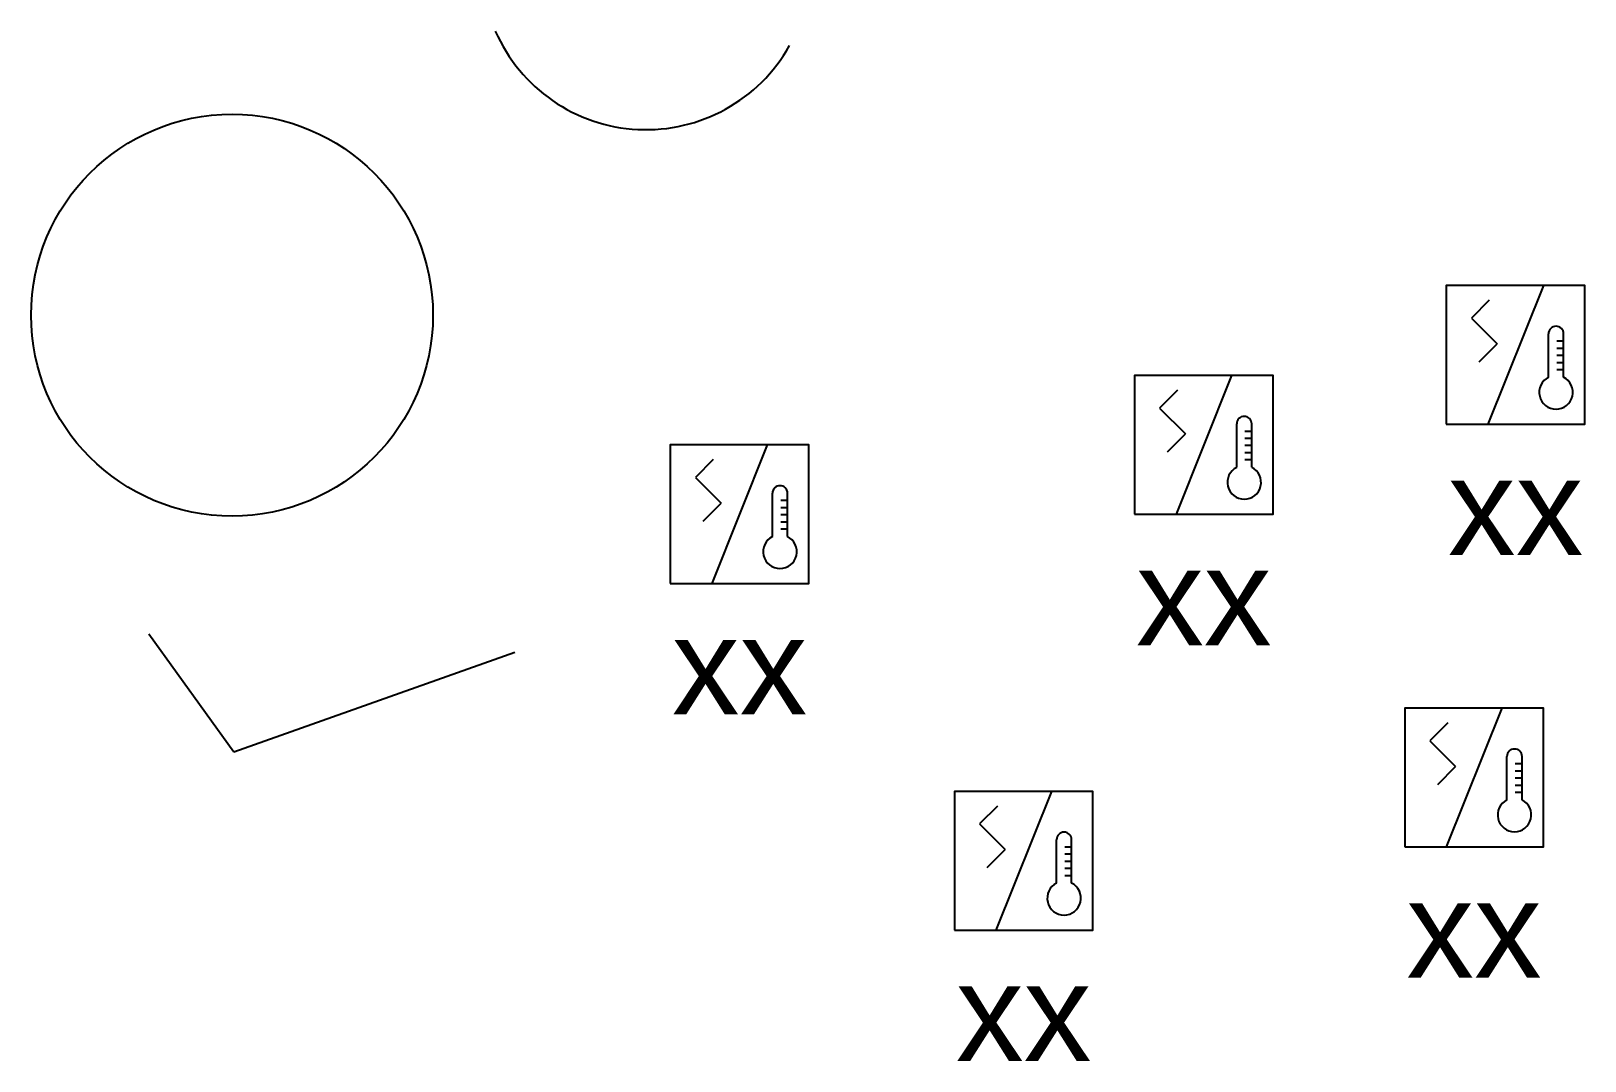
# Model space of a CAD drawing. Header units: millimetres. Extents: x 720 to 5205, y -1092 to 1880.
import ezdxf
from ezdxf.enums import TextEntityAlignment as Align

# ---------------------------------------------------------------- set-up
doc = ezdxf.new("R2010")
doc.units = ezdxf.units.MM
doc.layers.add('l1', color=1, linetype='Continuous')
doc.layers.add('l2', color=3, linetype='Continuous')
doc.styles.add('opis_czujki', font='arial.ttf')
doc.styles.add('opis_czujki_2', font='arial.ttf')

# ---------------------------------------------------------------- blocks, each defined once
blk = doc.blocks.new('OPT1')
at = {"style": 'opis_czujki_2', "flags": 8}
blk.add_attdef('FL_AN', text='', height=180, rotation=315, dxfattribs=at).set_placement((-284.9, 284.9), align=Align.MIDDLE_RIGHT)
blk.add_attdef('FL_WZ', text='', height=180, dxfattribs=at).set_placement((1916.3, 437.3), align=Align.MIDDLE_LEFT)
at = {"style": 'opis_czujki_2', "flags": 9}
blk.add_attdef('PLAN', (256.7, 8.9), '', height=180, dxfattribs=at)
at = {"style": 'opis_czujki_2', "flags": 8}
blk.add_attdef('RAW', text='', height=180, dxfattribs=at).set_placement((840.9, -130.5), align=Align.MIDDLE_RIGHT)
at = {"style": 'opis_czujki', "flags": 8}
blk.add_attdef('CENTRALA', text='', height=280, dxfattribs=at).set_placement((0, -437.9), align=Align.MIDDLE_CENTER)
blk.add_wipeout([(-200, 200), (200, 200), (200, -200), (-200, -200)])
for p, q in [((-75.9, 157.8), (-127.6, 106.2)), ((-127.6, 106.2), (-53.3, 31.9)), ((95, -64.6), (95, 60.6)), ((138.5, -64.6), (138.5, 60.6)), ((-105, -19.8), (-53.3, 31.9)), ((138.5, 39.2), (118.7, 39.2)), ((138.5, 18.6), (118.7, 18.6)), ((138.5, -2), (118.7, -2)), ((138.5, -22.6), (118.7, -22.6)), ((138.5, -43.2), (118.7, -43.2))]:
    blk.add_line(p, q)
blk.add_lwpolyline([(-200, -200), (200, -200), (200, 200), (-200, 200)], close=True)
blk.add_lwpolyline([(80, 200), (-80, -200)])
for centre, radius, start, end in [((116.7, 60.6), 21.8, 0, 180), ((116.7, -108.1), 48.6, 116.5786, 63.4214)]:
    blk.add_arc(centre, radius, start, end)
blk = doc.blocks.new('OPT2')
at = {"style": 'opis_czujki_2', "flags": 8}
blk.add_attdef('FL_AN', text='', height=180, rotation=315, dxfattribs=at).set_placement((-284.9, 284.9), align=Align.MIDDLE_RIGHT)
blk.add_attdef('FL_WZ', text='', height=180, dxfattribs=at).set_placement((1916.3, 437.3), align=Align.MIDDLE_LEFT)
at = {"style": 'opis_czujki_2', "flags": 9}
blk.add_attdef('PLAN', (256.7, 8.9), '', height=180, dxfattribs=at)
at = {"style": 'opis_czujki_2', "flags": 8}
blk.add_attdef('RAW', text='', height=180, dxfattribs=at).set_placement((840.9, -130.5), align=Align.MIDDLE_RIGHT)
at = {"style": 'opis_czujki', "flags": 8}
blk.add_attdef('CENTRALA', text='', height=280, dxfattribs=at).set_placement((0, -437.9), align=Align.MIDDLE_CENTER)
blk.add_wipeout([(-200, 200), (200, 200), (200, -200), (-200, -200)])
for p, q in [((-75.9, 157.8), (-127.6, 106.2)), ((-127.6, 106.2), (-53.3, 31.9)), ((95, -64.6), (95, 60.6)), ((138.5, -64.6), (138.5, 60.6)), ((-105, -19.8), (-53.3, 31.9)), ((138.5, 39.2), (118.7, 39.2)), ((138.5, 18.6), (118.7, 18.6)), ((138.5, -2), (118.7, -2)), ((138.5, -22.6), (118.7, -22.6)), ((138.5, -43.2), (118.7, -43.2))]:
    blk.add_line(p, q)
blk.add_lwpolyline([(-200, -200), (200, -200), (200, 200), (-200, 200)], close=True)
blk.add_lwpolyline([(80, 200), (-80, -200)])
for centre, radius, start, end in [((116.7, 60.6), 21.8, 0, 180), ((116.7, -108.1), 48.6, 116.5786, 63.4214)]:
    blk.add_arc(centre, radius, start, end)
blk = doc.blocks.new('OPT3')
at = {"style": 'opis_czujki_2', "flags": 8}
blk.add_attdef('FL_AN', text='', height=180, rotation=315, dxfattribs=at).set_placement((-284.9, 284.9), align=Align.MIDDLE_RIGHT)
blk.add_attdef('FL_WZ', text='', height=180, dxfattribs=at).set_placement((1916.3, 437.3), align=Align.MIDDLE_LEFT)
at = {"style": 'opis_czujki_2', "flags": 9}
blk.add_attdef('PLAN', (256.7, 8.9), '', height=180, dxfattribs=at)
at = {"style": 'opis_czujki_2', "flags": 8}
blk.add_attdef('RAW', text='', height=180, dxfattribs=at).set_placement((840.9, -130.5), align=Align.MIDDLE_RIGHT)
at = {"style": 'opis_czujki', "flags": 8}
blk.add_attdef('CENTRALA', text='', height=280, dxfattribs=at).set_placement((0, -437.9), align=Align.MIDDLE_CENTER)
blk.add_wipeout([(-200, 200), (200, 200), (200, -200), (-200, -200)])
for p, q in [((-75.9, 157.8), (-127.6, 106.2)), ((-127.6, 106.2), (-53.3, 31.9)), ((95, -64.6), (95, 60.6)), ((138.5, -64.6), (138.5, 60.6)), ((-105, -19.8), (-53.3, 31.9)), ((138.5, 39.2), (118.7, 39.2)), ((138.5, 18.6), (118.7, 18.6)), ((138.5, -2), (118.7, -2)), ((138.5, -22.6), (118.7, -22.6)), ((138.5, -43.2), (118.7, -43.2))]:
    blk.add_line(p, q)
blk.add_lwpolyline([(-200, -200), (200, -200), (200, 200), (-200, 200)], close=True)
blk.add_lwpolyline([(80, 200), (-80, -200)])
for centre, radius, start, end in [((116.7, 60.6), 21.8, 0, 180), ((116.7, -108.1), 48.6, 116.5786, 63.4214)]:
    blk.add_arc(centre, radius, start, end)
blk = doc.blocks.new('OPT4')
at = {"style": 'opis_czujki_2', "flags": 8}
blk.add_attdef('FL_AN', text='', height=180, rotation=315, dxfattribs=at).set_placement((-284.9, 284.9), align=Align.MIDDLE_RIGHT)
blk.add_attdef('FL_WZ', text='', height=180, dxfattribs=at).set_placement((1916.3, 437.3), align=Align.MIDDLE_LEFT)
at = {"style": 'opis_czujki_2', "flags": 9}
blk.add_attdef('PLAN', (256.7, 8.9), '', height=180, dxfattribs=at)
at = {"style": 'opis_czujki_2', "flags": 8}
blk.add_attdef('RAW', text='', height=180, dxfattribs=at).set_placement((840.9, -130.5), align=Align.MIDDLE_RIGHT)
at = {"style": 'opis_czujki', "flags": 8}
blk.add_attdef('CENTRALA', text='', height=280, dxfattribs=at).set_placement((0, -437.9), align=Align.MIDDLE_CENTER)
blk.add_wipeout([(-200, 200), (200, 200), (200, -200), (-200, -200)])
for p, q in [((-75.9, 157.8), (-127.6, 106.2)), ((-127.6, 106.2), (-53.3, 31.9)), ((95, -64.6), (95, 60.6)), ((138.5, -64.6), (138.5, 60.6)), ((-105, -19.8), (-53.3, 31.9)), ((138.5, 39.2), (118.7, 39.2)), ((138.5, 18.6), (118.7, 18.6)), ((138.5, -2), (118.7, -2)), ((138.5, -22.6), (118.7, -22.6)), ((138.5, -43.2), (118.7, -43.2))]:
    blk.add_line(p, q)
blk.add_lwpolyline([(-200, -200), (200, -200), (200, 200), (-200, 200)], close=True)
blk.add_lwpolyline([(80, 200), (-80, -200)])
for centre, radius, start, end in [((116.7, 60.6), 21.8, 0, 180), ((116.7, -108.1), 48.6, 116.5786, 63.4214)]:
    blk.add_arc(centre, radius, start, end)
blk = doc.blocks.new('OPT5')
at = {"style": 'opis_czujki_2', "flags": 8}
blk.add_attdef('FL_AN', text='', height=180, rotation=315, dxfattribs=at).set_placement((-284.9, 284.9), align=Align.MIDDLE_RIGHT)
blk.add_attdef('FL_WZ', text='', height=180, dxfattribs=at).set_placement((1916.3, 437.3), align=Align.MIDDLE_LEFT)
at = {"style": 'opis_czujki_2', "flags": 9}
blk.add_attdef('PLAN', (256.7, 8.9), '', height=180, dxfattribs=at)
at = {"style": 'opis_czujki_2', "flags": 8}
blk.add_attdef('RAW', text='', height=180, dxfattribs=at).set_placement((840.9, -130.5), align=Align.MIDDLE_RIGHT)
at = {"style": 'opis_czujki', "flags": 8}
blk.add_attdef('CENTRALA', text='', height=280, dxfattribs=at).set_placement((0, -437.9), align=Align.MIDDLE_CENTER)
blk.add_wipeout([(-200, 200), (200, 200), (200, -200), (-200, -200)])
for p, q in [((-75.9, 157.8), (-127.6, 106.2)), ((-127.6, 106.2), (-53.3, 31.9)), ((95, -64.6), (95, 60.6)), ((138.5, -64.6), (138.5, 60.6)), ((-105, -19.8), (-53.3, 31.9)), ((138.5, 39.2), (118.7, 39.2)), ((138.5, 18.6), (118.7, 18.6)), ((138.5, -2), (118.7, -2)), ((138.5, -22.6), (118.7, -22.6)), ((138.5, -43.2), (118.7, -43.2))]:
    blk.add_line(p, q)
blk.add_lwpolyline([(-200, -200), (200, -200), (200, 200), (-200, 200)], close=True)
blk.add_lwpolyline([(80, 200), (-80, -200)])
for centre, radius, start, end in [((116.7, 60.6), 21.8, 0, 180), ((116.7, -108.1), 48.6, 116.5786, 63.4214)]:
    blk.add_arc(centre, radius, start, end)

msp = doc.modelspace()

# ---------------------------------------------------------------- linework, layer by layer
at = {"layer": 'l2'}
for p, q in [((1060, 140), (1305.7, -200.6)), ((1305.7, -200.6), (2115.9, 87.7))]:
    msp.add_line(p, q, dxfattribs=at)
msp.add_circle((1300, 1060), 580, dxfattribs=at)
msp.add_arc((2495, 2070.4), 474.9, 203.6329, 330.7005, dxfattribs=at)

# ---------------------------------------------------------------- block references
msp.add_blockref('OPT3', (5004.9, 945.5)).add_auto_attribs({'CENTRALA': 'xx'})
at = {"layer": 'l1'}
for name, p in [('OPT2', (4104.9, 685.5)), ('OPT1', (2764.9, 485.5))]:
    msp.add_blockref(name, p, dxfattribs=at).add_auto_attribs({'CENTRALA': 'xx'})
at = {"layer": 'l2'}
for name, p in [('OPT5', (4884.9, -274.5)), ('OPT4', (3584.9, -514.5))]:
    msp.add_blockref(name, p, dxfattribs=at).add_auto_attribs({'CENTRALA': 'xx'})

doc.saveas('drawing.dxf')
